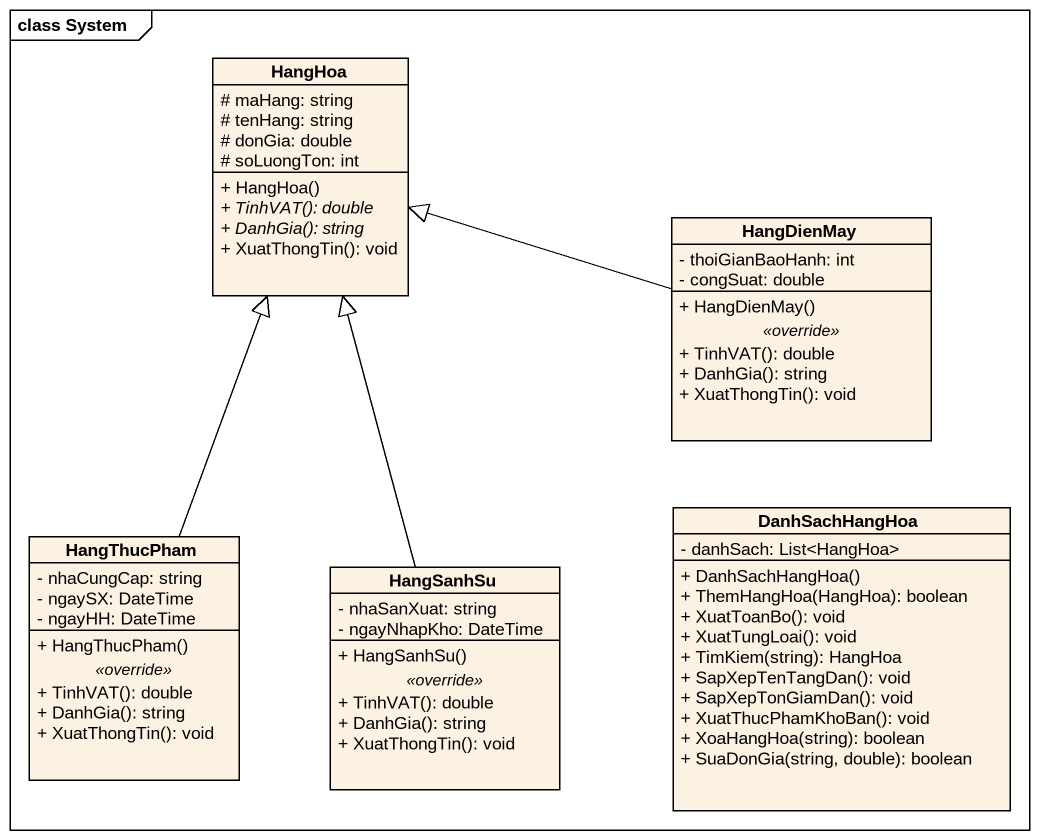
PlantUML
@startuml
mainframe class System
hide circle
hide empty members
skinparam classAttributeIconSize 0
class HangHoa {
  # maHang: string
  # tenHang: string
  # donGia: double
  # soLuongTon: int
  + HangHoa()
  {abstract} + TinhVAT(): double
  {abstract} + DanhGia(): string
  + XuatThongTin(): void
}
class HangDienMay {
  - thoiGianBaoHanh: int
  - congSuat: double
  --
  + HangDienMay()
  .. <<override>> ..
  + TinhVAT(): double
  + DanhGia(): string
  + XuatThongTin(): void
}
class HangThucPham {
  - nhaCungCap: string
  - ngaySX: DateTime
  - ngayHH: DateTime
  --
  + HangThucPham()
  .. <<override>> ..
  + TinhVAT(): double
  + DanhGia(): string
  + XuatThongTin(): void
}
class HangSanhSu {
  - nhaSanXuat: string
  - ngayNhapKho: DateTime
  --
  + HangSanhSu()
  .. <<override>> ..
  + TinhVAT(): double
  + DanhGia(): string
  + XuatThongTin(): void
}
class DanhSachHangHoa {
  - danhSach: List<HangHoa>
  + DanhSachHangHoa()
  + ThemHangHoa(HangHoa): boolean
  + XuatToanBo(): void
  + XuatTungLoai(): void
  + TimKiem(string): HangHoa
  + SapXepTenTangDan(): void
  + SapXepTonGiamDan(): void
  + XuatThucPhamKhoBan(): void
  + XoaHangHoa(string): boolean
  + SuaDonGia(string, double): boolean
}
HangDienMay -left-|> HangHoa
HangThucPham -up-|> HangHoa
HangSanhSu -up-|> HangHoa
@enduml
